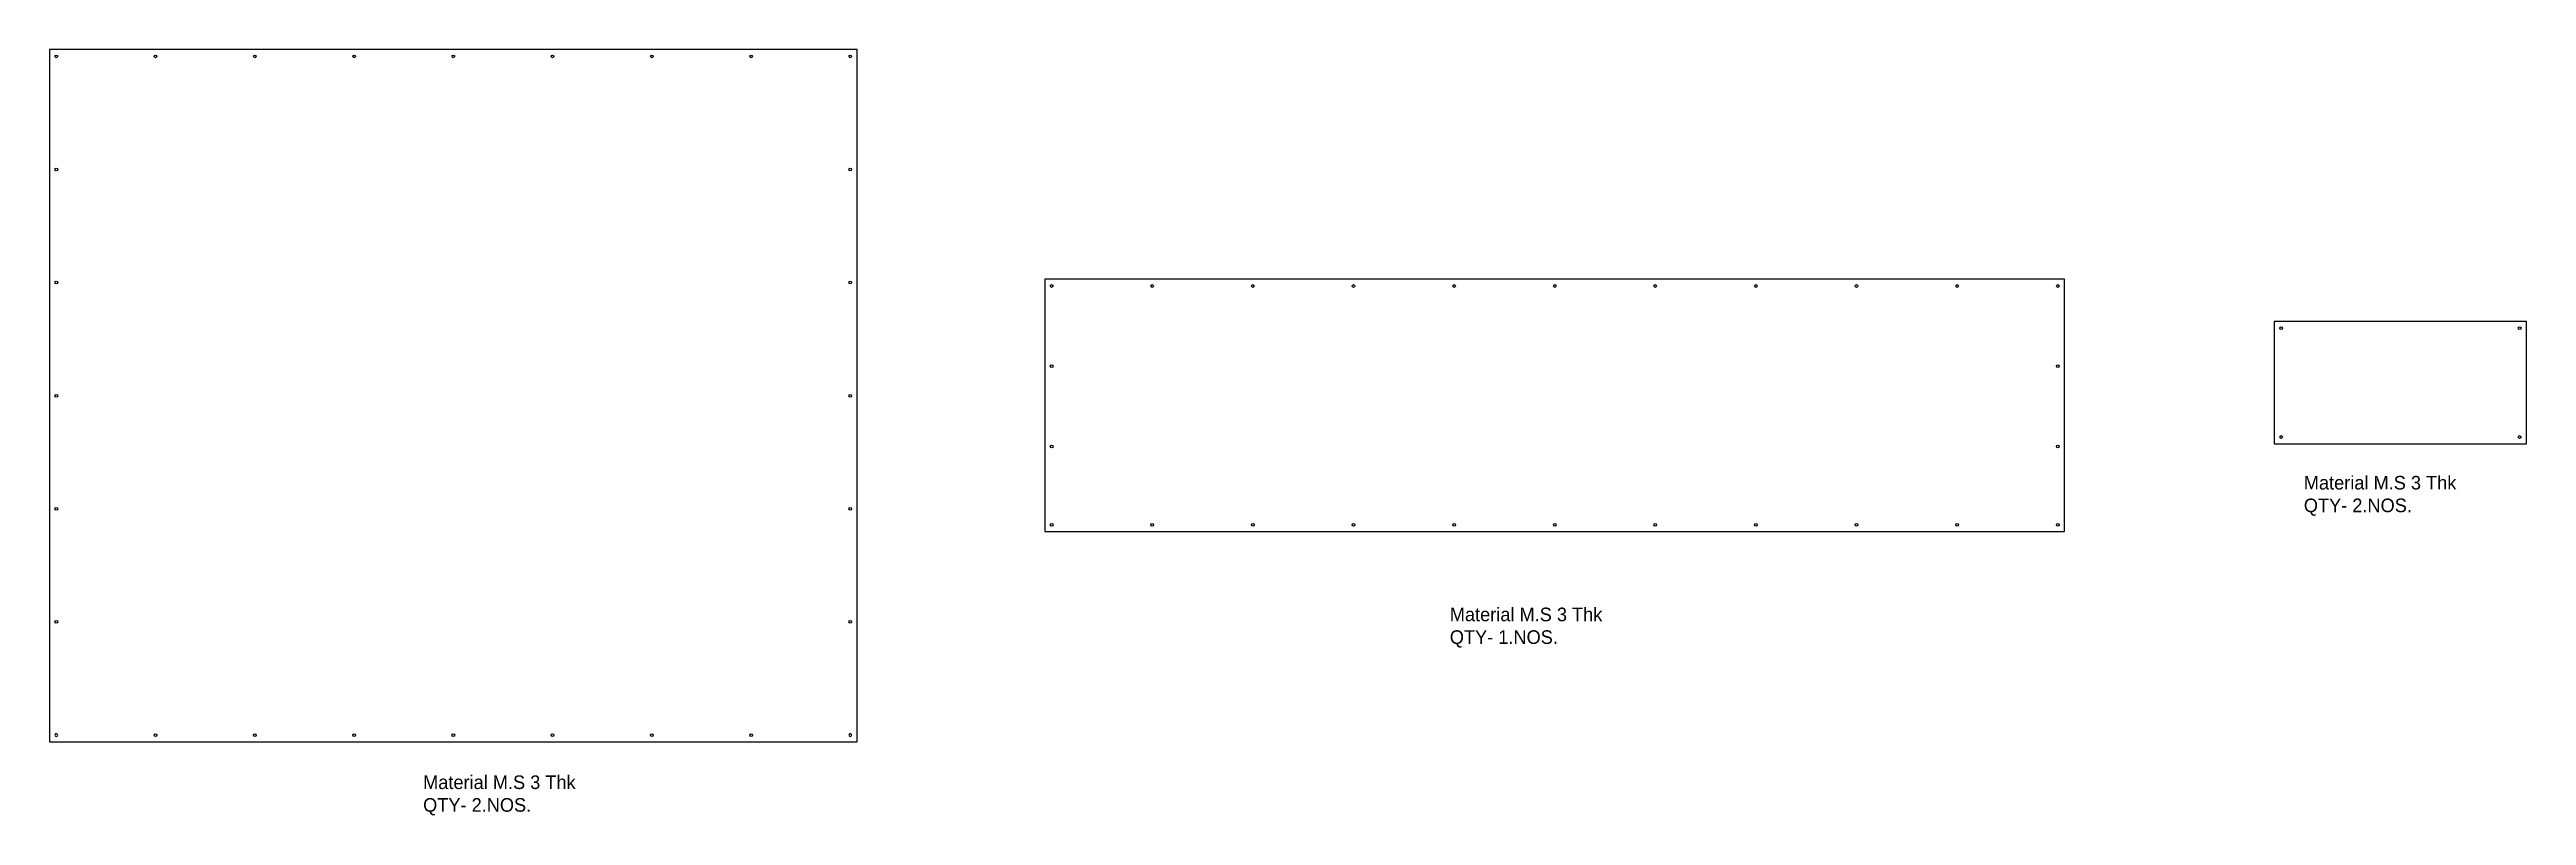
# Model space of a CAD drawing. Header units: millimetres. Extents: x 423 to 4067, y -462 to 664.
import ezdxf

# ---------------------------------------------------------------- set-up
doc = ezdxf.new("R2010")
doc.units = ezdxf.units.MM

msp = doc.modelspace()

# ---------------------------------------------------------------- linework, layer by layer
at = {"color": 7, "linetype": 'Continuous', "lineweight": 25}
for p, q in [((1611.1, 664.2), (423.1, 664.2)), ((423.1, 664.2), (423.1, -353.8)), ((1611.1, -353.8), (1611.1, 664.2)), ((3387.3, 326.5), (1887.3, 326.5)), ((1887.3, 326.5), (1887.3, -44.5)), ((3387.3, -44.5), (3387.3, 326.5)), ((4066.8, 264.5), (3695.8, 264.5)), ((3695.8, 264.5), (3695.8, 84.5)), ((4066.8, 84.5), (4066.8, 264.5)), ((3695.8, 84.5), (4066.8, 84.5)), ((1887.3, -44.5), (3387.3, -44.5)), ((423.1, -353.8), (1611.1, -353.8))]:
    msp.add_line(p, q, dxfattribs=at)
for centre in [(433.1, 654.2), (579.1, 654.2), (725.1, 654.2), (871.1, 654.2), (1017.1, 654.2), (1163.1, 654.2), (1309.1, 654.2), (1455.1, 654.2), (1601.1, 654.2), (433.1, 487.9), (1601.1, 487.9), (433.1, 321.6), (1601.1, 321.6), (1897.3, 316.5), (2045.3, 316.5), (2193.3, 316.5), (2341.3, 316.5), (2489.3, 316.5), (2637.3, 316.5), (2785.3, 316.5), (2933.3, 316.5), (3081.3, 316.5), (3229.3, 316.5), (3377.3, 316.5), (3705.8, 254.5), (4056.8, 254.5), (1897.3, 198.5), (3377.3, 198.5), (433.1, 155.2), (1601.1, 155.2), (1897.3, 80.5), (3377.3, 80.5), (3705.8, 94.5), (4056.8, 94.5), (433.1, -11.1), (1601.1, -11.1), (1897.3, -34.5), (2045.3, -34.5), (2193.3, -34.5), (2341.3, -34.5), (2489.3, -34.5), (2637.3, -34.5), (2785.3, -34.5), (2933.3, -34.5), (3081.3, -34.5), (3229.3, -34.5), (3377.3, -34.5), (433.1, -177.4), (1601.1, -177.4), (579.1, -343.8), (725.1, -343.8), (871.1, -343.8), (1017.1, -343.8), (1163.1, -343.8), (1309.1, -343.8), (1455.1, -343.8)]:
    msp.add_circle(centre, 2, dxfattribs=at)
for centre, start, end in [((433.1, -343.8), 359.7135, 180.2865), ((433.1, -343.8), 179.7135, 0.2865), ((1601.1, -343.8), 359.7135, 180.2865), ((1601.1, -343.8), 179.7135, 0.2865)]:
    msp.add_arc(centre, 2, start, end, dxfattribs=at)

# ---------------------------------------------------------------- texts
at = {"char_height": 20, "attachment_point": 1}
for s, width, insert in [('Material M.S 3 Thk\\PQTY- 2.NOS.', 333.3, (3739.3, 37.3)), ('Material M.S 3 Thk \\PQTY- 1.NOS.', 325.752, (2483, -156.4)), ('Material M.S 3 Thk\\PQTY- 2.NOS.', 333.3, (972.7, -403.2))]:
    msp.add_mtext_dynamic_manual_height_columns(s, width=width, gutter_width=17.6, heights=[0], dxfattribs=dict(at, insert=insert))

doc.saveas('drawing.dxf')
